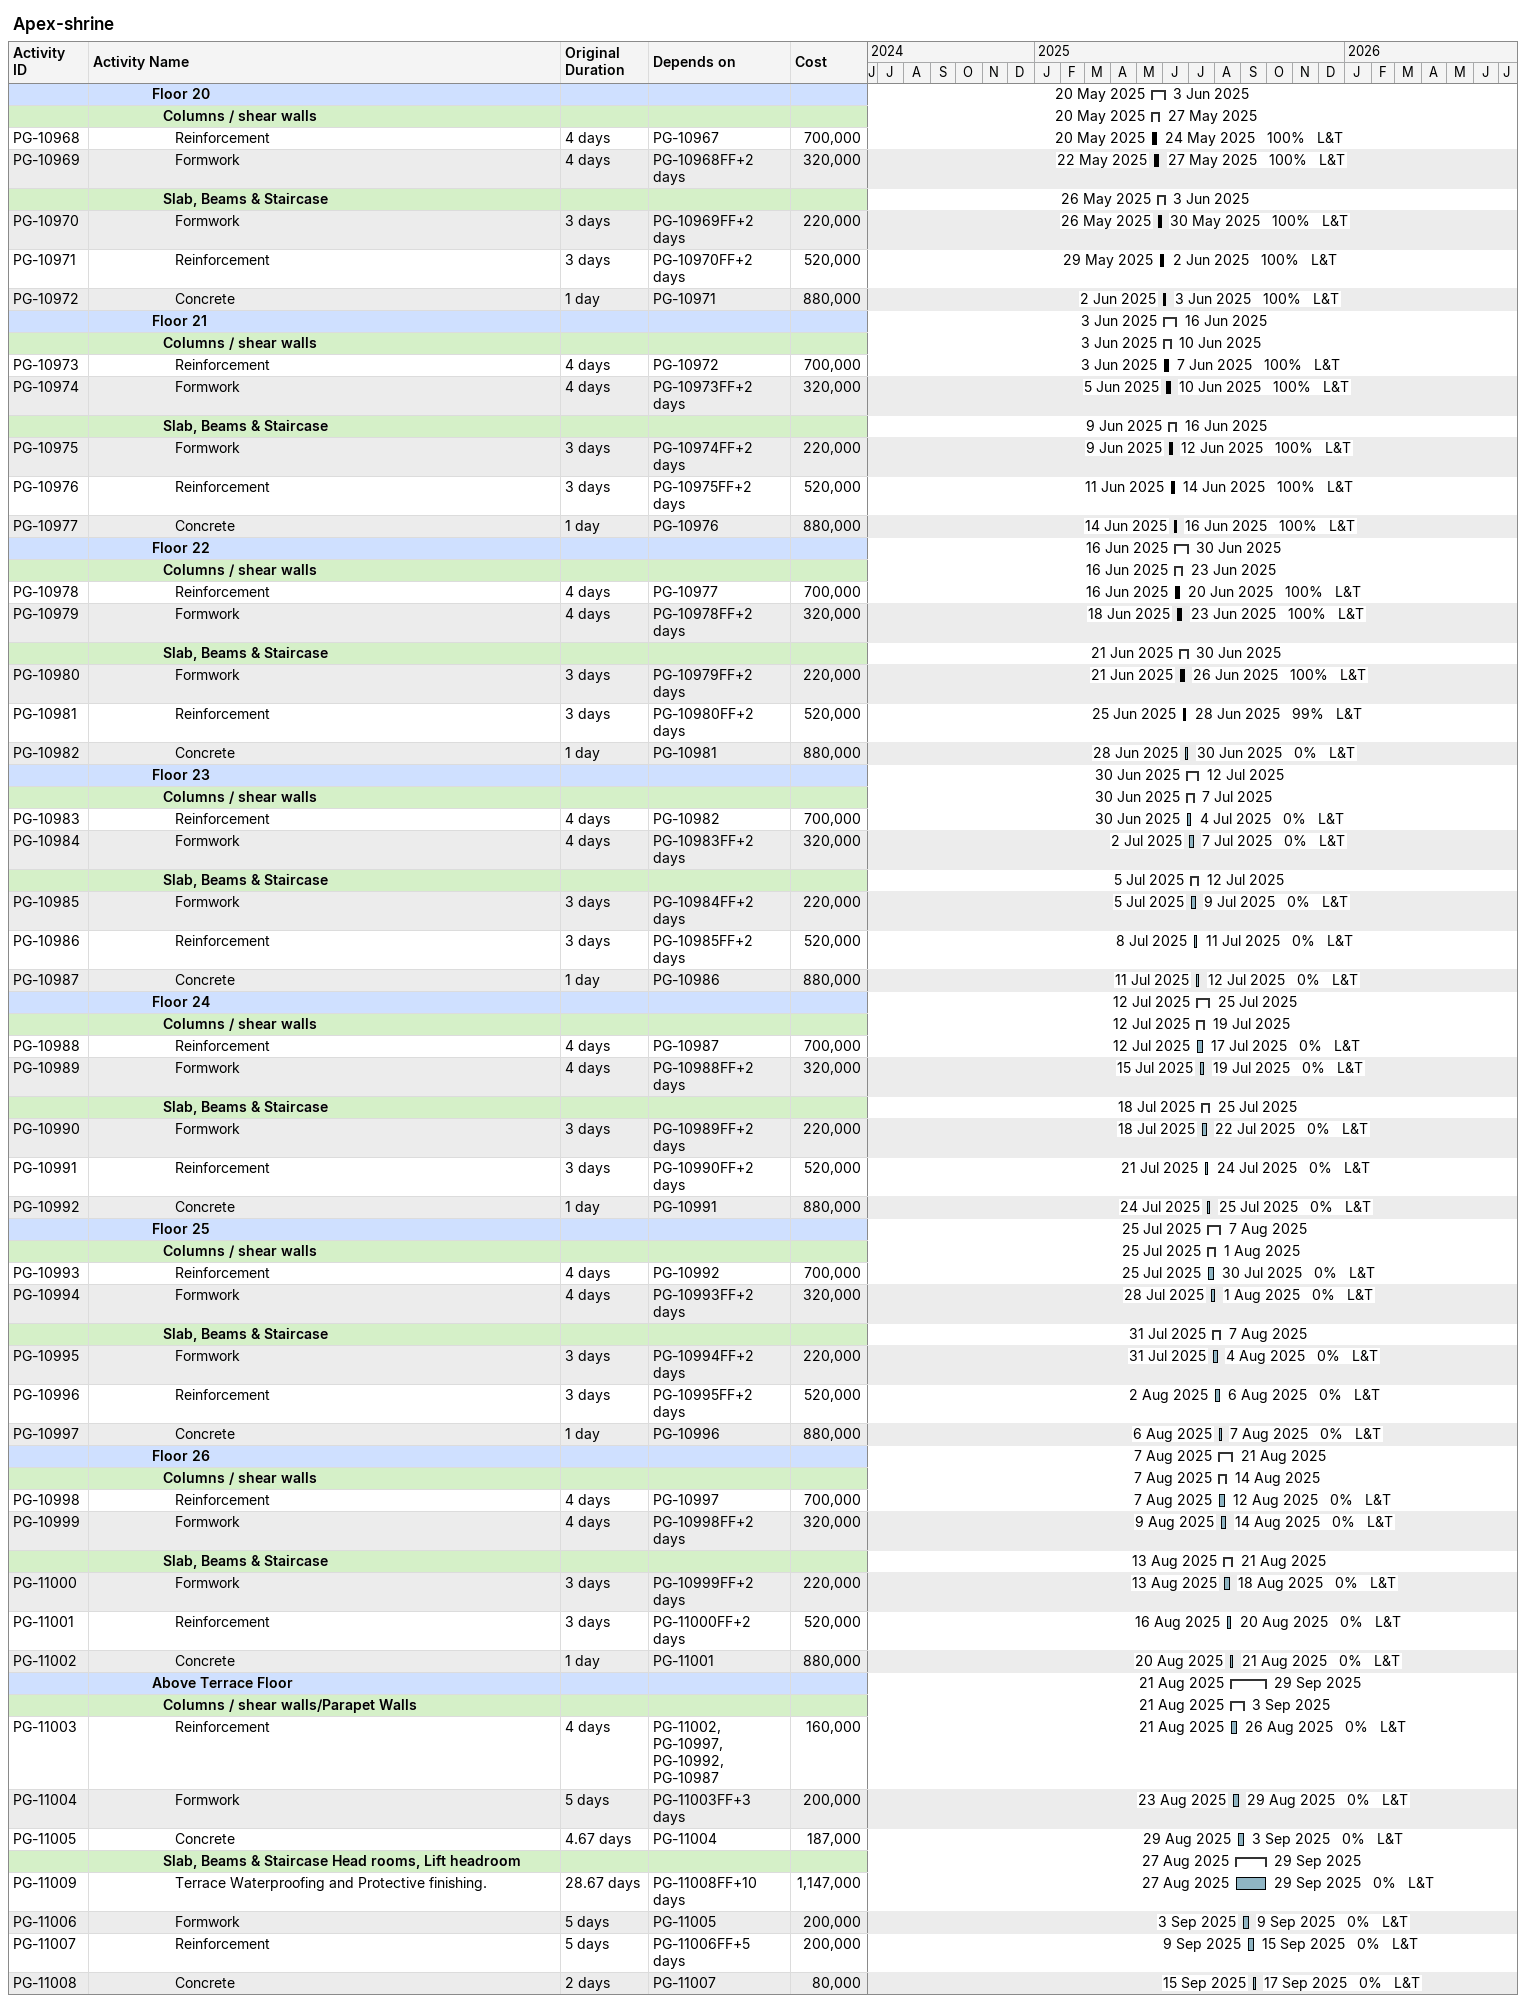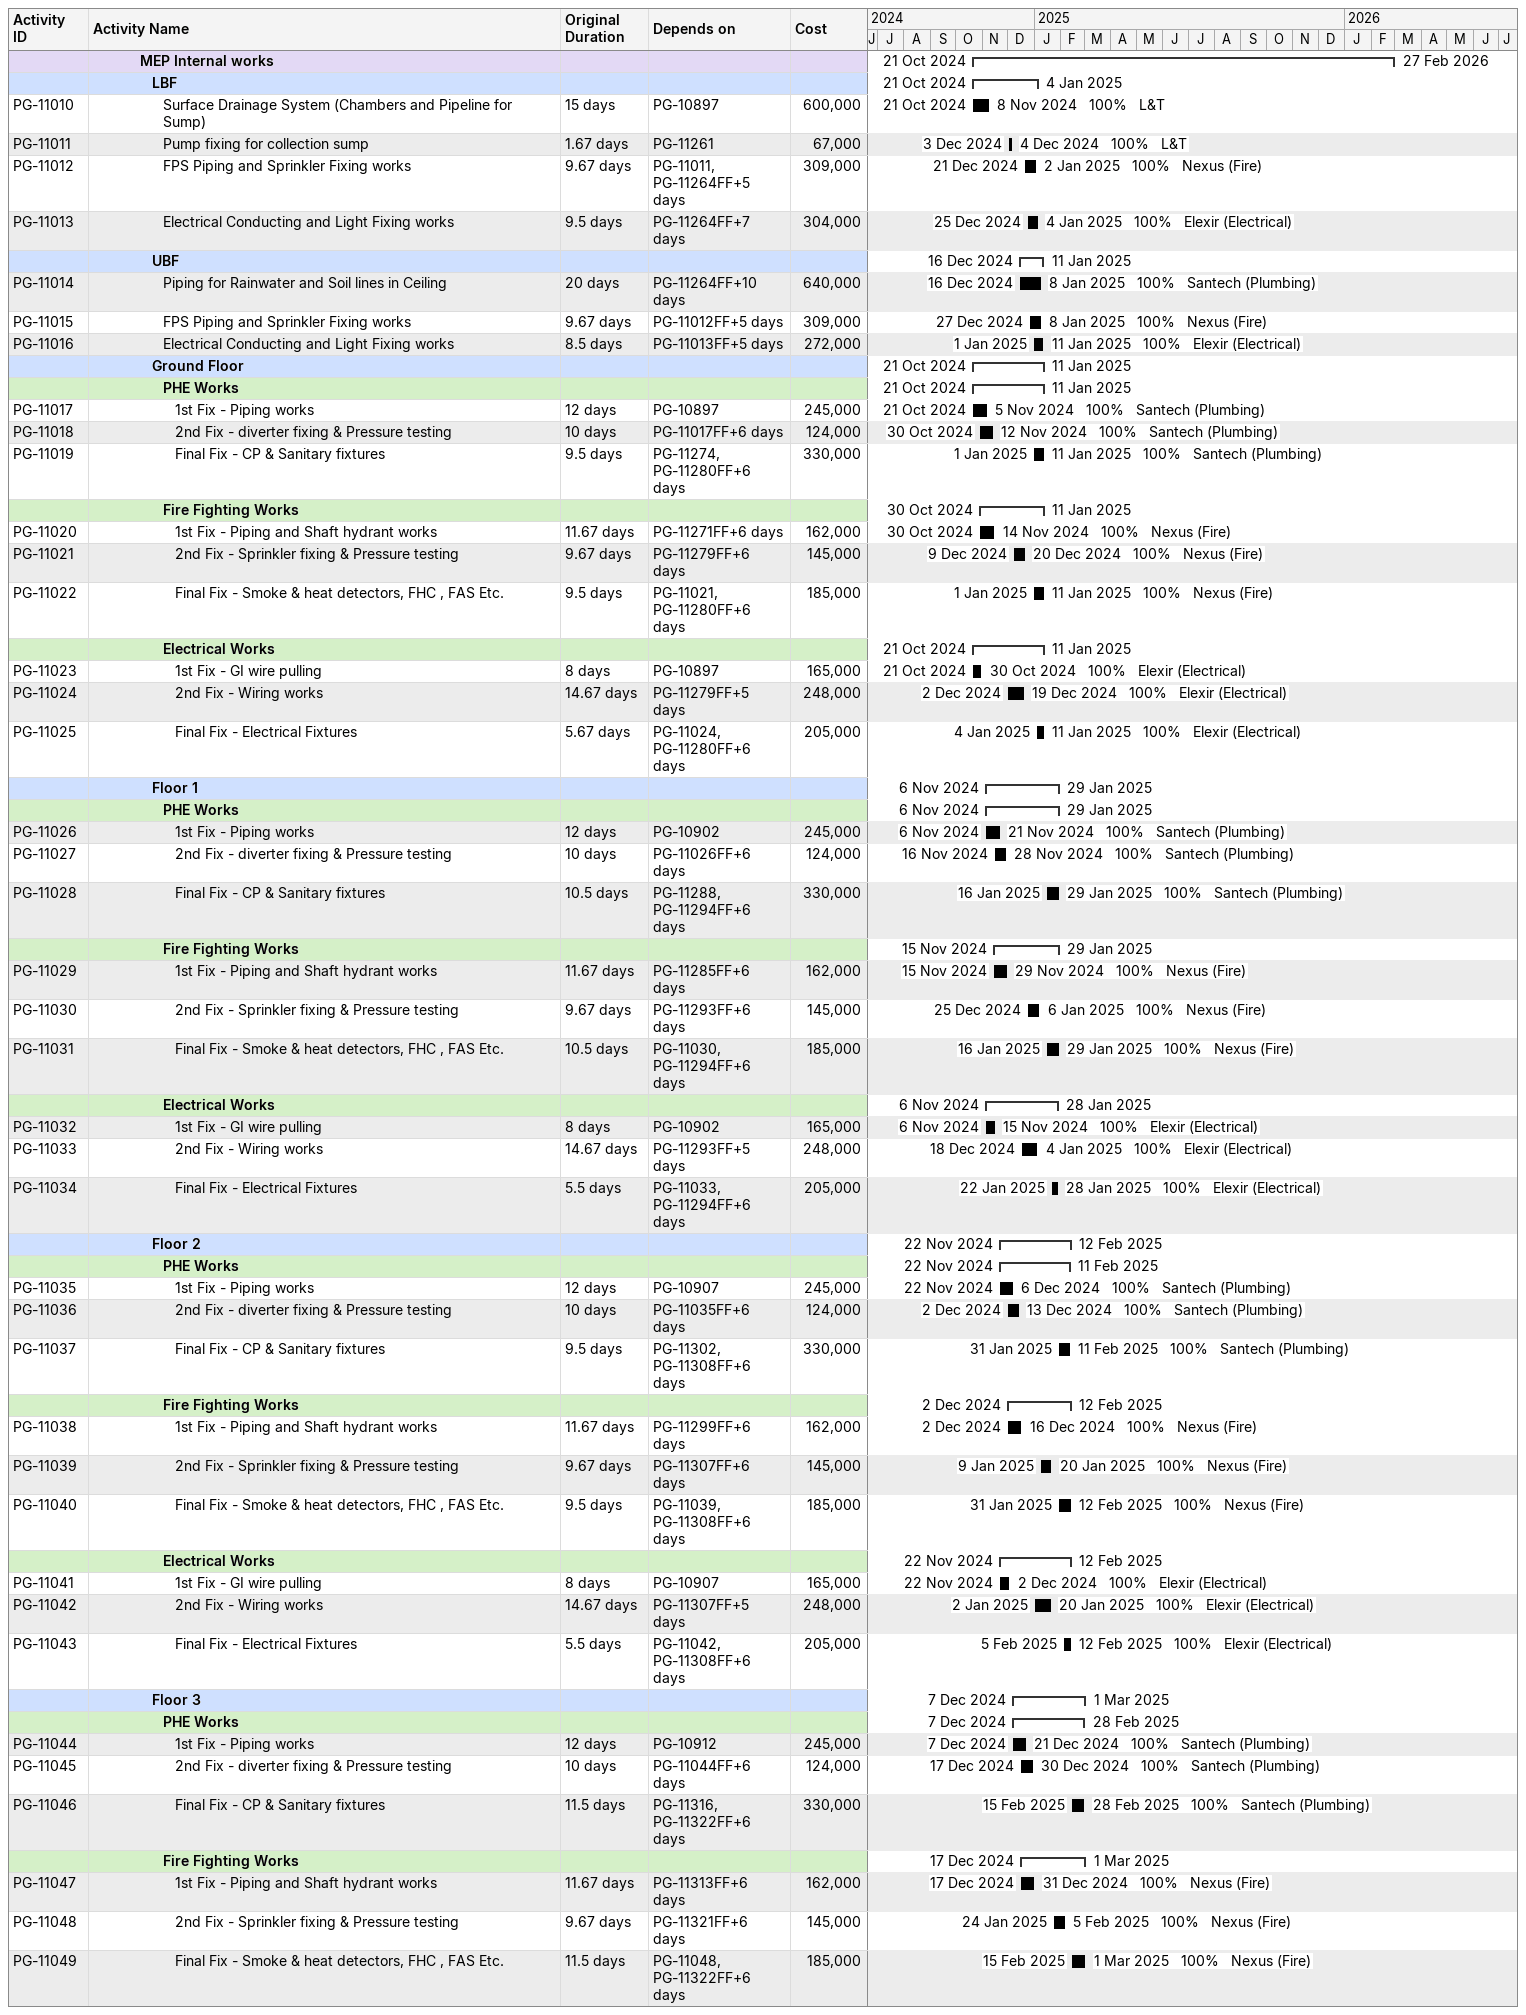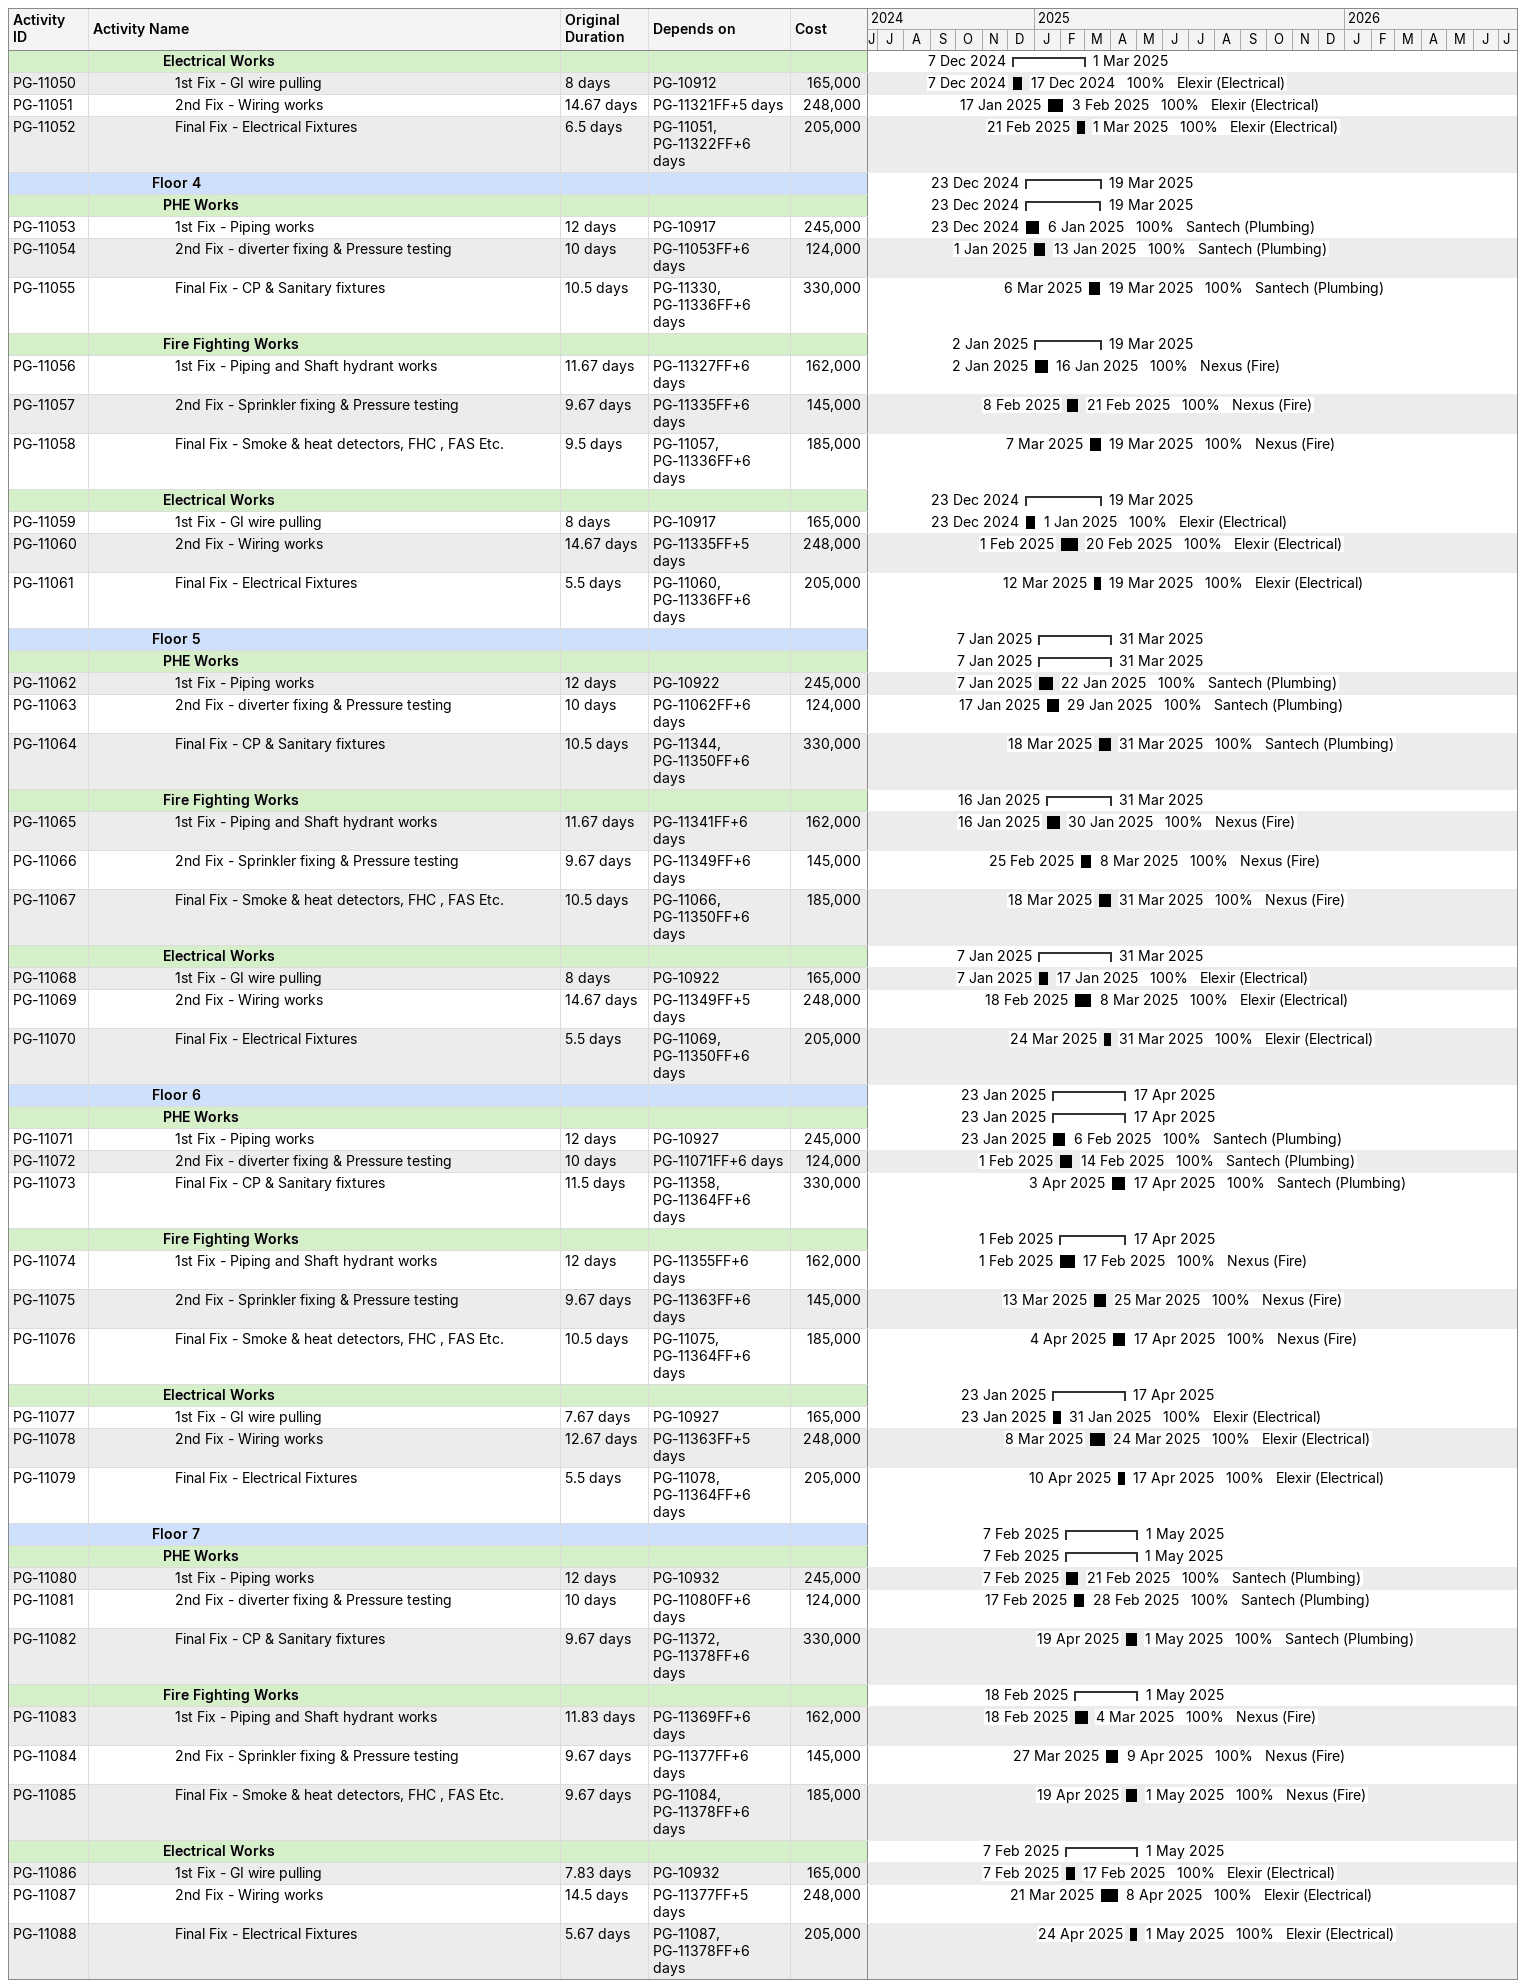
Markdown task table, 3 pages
Apex-shrine

| ID | Level | Task | Original duration | Start | Finish | Predecessors | Resources | % complete | Cost |
|---|---|---|---|---|---|---|---|---|---|
|  | 6 | **Floor 20** |  | 2025-05-20 | 2025-06-03 |  |  |  |  |
|  | 7 | **Columns / shear walls** |  | 2025-05-20 | 2025-05-27 |  |  |  |  |
| PG-10968 | 8 | Reinforcement | 4d | 2025-05-20 | 2025-05-24 | PG-10967 | L&T | 100 | 700000 |
| PG-10969 | 8 | Formwork | 4d | 2025-05-22 | 2025-05-27 | PG-10968FF+2d | L&T | 100 | 320000 |
|  | 7 | **Slab, Beams & Staircase** |  | 2025-05-26 | 2025-06-03 |  |  |  |  |
| PG-10970 | 8 | Formwork | 3d | 2025-05-26 | 2025-05-30 | PG-10969FF+2d | L&T | 100 | 220000 |
| PG-10971 | 8 | Reinforcement | 3d | 2025-05-29 | 2025-06-02 | PG-10970FF+2d | L&T | 100 | 520000 |
| PG-10972 | 8 | Concrete | 1d | 2025-06-02 | 2025-06-03 | PG-10971 | L&T | 100 | 880000 |
|  | 6 | **Floor 21** |  | 2025-06-03 | 2025-06-16 |  |  |  |  |
|  | 7 | **Columns / shear walls** |  | 2025-06-03 | 2025-06-10 |  |  |  |  |
| PG-10973 | 8 | Reinforcement | 4d | 2025-06-03 | 2025-06-07 | PG-10972 | L&T | 100 | 700000 |
| PG-10974 | 8 | Formwork | 4d | 2025-06-05 | 2025-06-10 | PG-10973FF+2d | L&T | 100 | 320000 |
|  | 7 | **Slab, Beams & Staircase** |  | 2025-06-09 | 2025-06-16 |  |  |  |  |
| PG-10975 | 8 | Formwork | 3d | 2025-06-09 | 2025-06-12 | PG-10974FF+2d | L&T | 100 | 220000 |
| PG-10976 | 8 | Reinforcement | 3d | 2025-06-11 | 2025-06-14 | PG-10975FF+2d | L&T | 100 | 520000 |
| PG-10977 | 8 | Concrete | 1d | 2025-06-14 | 2025-06-16 | PG-10976 | L&T | 100 | 880000 |
|  | 6 | **Floor 22** |  | 2025-06-16 | 2025-06-30 |  |  |  |  |
|  | 7 | **Columns / shear walls** |  | 2025-06-16 | 2025-06-23 |  |  |  |  |
| PG-10978 | 8 | Reinforcement | 4d | 2025-06-16 | 2025-06-20 | PG-10977 | L&T | 100 | 700000 |
| PG-10979 | 8 | Formwork | 4d | 2025-06-18 | 2025-06-23 | PG-10978FF+2d | L&T | 100 | 320000 |
|  | 7 | **Slab, Beams & Staircase** |  | 2025-06-21 | 2025-06-30 |  |  |  |  |
| PG-10980 | 8 | Formwork | 3d | 2025-06-21 | 2025-06-26 | PG-10979FF+2d | L&T | 100 | 220000 |
| PG-10981 | 8 | Reinforcement | 3d | 2025-06-25 | 2025-06-28 | PG-10980FF+2d | L&T | 99 | 520000 |
| PG-10982 | 8 | Concrete | 1d | 2025-06-28 | 2025-06-30 | PG-10981 | L&T | 0 | 880000 |
|  | 6 | **Floor 23** |  | 2025-06-30 | 2025-07-12 |  |  |  |  |
|  | 7 | **Columns / shear walls** |  | 2025-06-30 | 2025-07-07 |  |  |  |  |
| PG-10983 | 8 | Reinforcement | 4d | 2025-06-30 | 2025-07-04 | PG-10982 | L&T | 0 | 700000 |
| PG-10984 | 8 | Formwork | 4d | 2025-07-02 | 2025-07-07 | PG-10983FF+2d | L&T | 0 | 320000 |
|  | 7 | **Slab, Beams & Staircase** |  | 2025-07-05 | 2025-07-12 |  |  |  |  |
| PG-10985 | 8 | Formwork | 3d | 2025-07-05 | 2025-07-09 | PG-10984FF+2d | L&T | 0 | 220000 |
| PG-10986 | 8 | Reinforcement | 3d | 2025-07-08 | 2025-07-11 | PG-10985FF+2d | L&T | 0 | 520000 |
| PG-10987 | 8 | Concrete | 1d | 2025-07-11 | 2025-07-12 | PG-10986 | L&T | 0 | 880000 |
|  | 6 | **Floor 24** |  | 2025-07-12 | 2025-07-25 |  |  |  |  |
|  | 7 | **Columns / shear walls** |  | 2025-07-12 | 2025-07-19 |  |  |  |  |
| PG-10988 | 8 | Reinforcement | 4d | 2025-07-12 | 2025-07-17 | PG-10987 | L&T | 0 | 700000 |
| PG-10989 | 8 | Formwork | 4d | 2025-07-15 | 2025-07-19 | PG-10988FF+2d | L&T | 0 | 320000 |
|  | 7 | **Slab, Beams & Staircase** |  | 2025-07-18 | 2025-07-25 |  |  |  |  |
| PG-10990 | 8 | Formwork | 3d | 2025-07-18 | 2025-07-22 | PG-10989FF+2d | L&T | 0 | 220000 |
| PG-10991 | 8 | Reinforcement | 3d | 2025-07-21 | 2025-07-24 | PG-10990FF+2d | L&T | 0 | 520000 |
| PG-10992 | 8 | Concrete | 1d | 2025-07-24 | 2025-07-25 | PG-10991 | L&T | 0 | 880000 |
|  | 6 | **Floor 25** |  | 2025-07-25 | 2025-08-07 |  |  |  |  |
|  | 7 | **Columns / shear walls** |  | 2025-07-25 | 2025-08-01 |  |  |  |  |
| PG-10993 | 8 | Reinforcement | 4d | 2025-07-25 | 2025-07-30 | PG-10992 | L&T | 0 | 700000 |
| PG-10994 | 8 | Formwork | 4d | 2025-07-28 | 2025-08-01 | PG-10993FF+2d | L&T | 0 | 320000 |
|  | 7 | **Slab, Beams & Staircase** |  | 2025-07-31 | 2025-08-07 |  |  |  |  |
| PG-10995 | 8 | Formwork | 3d | 2025-07-31 | 2025-08-04 | PG-10994FF+2d | L&T | 0 | 220000 |
| PG-10996 | 8 | Reinforcement | 3d | 2025-08-02 | 2025-08-06 | PG-10995FF+2d | L&T | 0 | 520000 |
| PG-10997 | 8 | Concrete | 1d | 2025-08-06 | 2025-08-07 | PG-10996 | L&T | 0 | 880000 |
|  | 6 | **Floor 26** |  | 2025-08-07 | 2025-08-21 |  |  |  |  |
|  | 7 | **Columns / shear walls** |  | 2025-08-07 | 2025-08-14 |  |  |  |  |
| PG-10998 | 8 | Reinforcement | 4d | 2025-08-07 | 2025-08-12 | PG-10997 | L&T | 0 | 700000 |
| PG-10999 | 8 | Formwork | 4d | 2025-08-09 | 2025-08-14 | PG-10998FF+2d | L&T | 0 | 320000 |
|  | 7 | **Slab, Beams & Staircase** |  | 2025-08-13 | 2025-08-21 |  |  |  |  |
| PG-11000 | 8 | Formwork | 3d | 2025-08-13 | 2025-08-18 | PG-10999FF+2d | L&T | 0 | 220000 |
| PG-11001 | 8 | Reinforcement | 3d | 2025-08-16 | 2025-08-20 | PG-11000FF+2d | L&T | 0 | 520000 |
| PG-11002 | 8 | Concrete | 1d | 2025-08-20 | 2025-08-21 | PG-11001 | L&T | 0 | 880000 |
|  | 6 | **Above Terrace Floor** |  | 2025-08-21 | 2025-09-29 |  |  |  |  |
|  | 7 | **Columns / shear walls/Parapet Walls** |  | 2025-08-21 | 2025-09-03 |  |  |  |  |
| PG-11003 | 8 | Reinforcement | 4d | 2025-08-21 | 2025-08-26 | PG-11002, PG-10997, PG-10992, PG-10987 | L&T | 0 | 160000 |
| PG-11004 | 8 | Formwork | 5d | 2025-08-23 | 2025-08-29 | PG-11003FF+3d | L&T | 0 | 200000 |
| PG-11005 | 8 | Concrete | 4.67d | 2025-08-29 | 2025-09-03 | PG-11004 | L&T | 0 | 187000 |
|  | 7 | **Slab, Beams & Staircase Head rooms, Lift headroom** |  | 2025-08-27 | 2025-09-29 |  |  |  |  |
| PG-11009 | 8 | Terrace Waterproofing and Protective finishing. | 28.67d | 2025-08-27 | 2025-09-29 | PG-11008FF+10d | L&T | 0 | 1147000 |
| PG-11006 | 8 | Formwork | 5d | 2025-09-03 | 2025-09-09 | PG-11005 | L&T | 0 | 200000 |
| PG-11007 | 8 | Reinforcement | 5d | 2025-09-09 | 2025-09-15 | PG-11006FF+5d | L&T | 0 | 200000 |
| PG-11008 | 8 | Concrete | 2d | 2025-09-15 | 2025-09-17 | PG-11007 | L&T | 0 | 80000 |
|  | 5 | **MEP Internal works** |  | 2024-10-21 | 2026-02-27 |  |  |  |  |
|  | 6 | **LBF** |  | 2024-10-21 | 2025-01-04 |  |  |  |  |
| PG-11010 | 7 | Surface Drainage System (Chambers and Pipeline for Sump) | 15d | 2024-10-21 | 2024-11-08 | PG-10897 | L&T | 100 | 600000 |
| PG-11011 | 7 | Pump fixing for collection sump | 1.67d | 2024-12-03 | 2024-12-04 | PG-11261 | L&T | 100 | 67000 |
| PG-11012 | 7 | FPS Piping and Sprinkler Fixing works | 9.67d | 2024-12-21 | 2025-01-02 | PG-11011, PG-11264FF+5d | Nexus (Fire) | 100 | 309000 |
| PG-11013 | 7 | Electrical Conducting and Light Fixing works | 9.5d | 2024-12-25 | 2025-01-04 | PG-11264FF+7d | Elexir (Electrical) | 100 | 304000 |
|  | 6 | **UBF** |  | 2024-12-16 | 2025-01-11 |  |  |  |  |
| PG-11014 | 7 | Piping for Rainwater and Soil lines in Ceiling | 20d | 2024-12-16 | 2025-01-08 | PG-11264FF+10d | Santech (Plumbing) | 100 | 640000 |
| PG-11015 | 7 | FPS Piping and Sprinkler Fixing works | 9.67d | 2024-12-27 | 2025-01-08 | PG-11012FF+5d | Nexus (Fire) | 100 | 309000 |
| PG-11016 | 7 | Electrical Conducting and Light Fixing works | 8.5d | 2025-01-01 | 2025-01-11 | PG-11013FF+5d | Elexir (Electrical) | 100 | 272000 |
|  | 6 | **Ground Floor** |  | 2024-10-21 | 2025-01-11 |  |  |  |  |
|  | 7 | **PHE Works** |  | 2024-10-21 | 2025-01-11 |  |  |  |  |
| PG-11017 | 8 | 1st Fix - Piping works | 12d | 2024-10-21 | 2024-11-05 | PG-10897 | Santech (Plumbing) | 100 | 245000 |
| PG-11018 | 8 | 2nd Fix - diverter fixing & Pressure testing | 10d | 2024-10-30 | 2024-11-12 | PG-11017FF+6d | Santech (Plumbing) | 100 | 124000 |
| PG-11019 | 8 | Final Fix - CP & Sanitary fixtures | 9.5d | 2025-01-01 | 2025-01-11 | PG-11274, PG-11280FF+6d | Santech (Plumbing) | 100 | 330000 |
|  | 7 | **Fire Fighting Works** |  | 2024-10-30 | 2025-01-11 |  |  |  |  |
| PG-11020 | 8 | 1st Fix - Piping and Shaft hydrant works | 11.67d | 2024-10-30 | 2024-11-14 | PG-11271FF+6d | Nexus (Fire) | 100 | 162000 |
| PG-11021 | 8 | 2nd Fix - Sprinkler fixing & Pressure testing | 9.67d | 2024-12-09 | 2024-12-20 | PG-11279FF+6d | Nexus (Fire) | 100 | 145000 |
| PG-11022 | 8 | Final Fix - Smoke & heat detectors, FHC , FAS Etc. | 9.5d | 2025-01-01 | 2025-01-11 | PG-11021, PG-11280FF+6d | Nexus (Fire) | 100 | 185000 |
|  | 7 | **Electrical Works** |  | 2024-10-21 | 2025-01-11 |  |  |  |  |
| PG-11023 | 8 | 1st Fix - GI wire pulling | 8d | 2024-10-21 | 2024-10-30 | PG-10897 | Elexir (Electrical) | 100 | 165000 |
| PG-11024 | 8 | 2nd Fix - Wiring works | 14.67d | 2024-12-02 | 2024-12-19 | PG-11279FF+5d | Elexir (Electrical) | 100 | 248000 |
| PG-11025 | 8 | Final Fix - Electrical Fixtures | 5.67d | 2025-01-04 | 2025-01-11 | PG-11024, PG-11280FF+6d | Elexir (Electrical) | 100 | 205000 |
|  | 6 | **Floor 1** |  | 2024-11-06 | 2025-01-29 |  |  |  |  |
|  | 7 | **PHE Works** |  | 2024-11-06 | 2025-01-29 |  |  |  |  |
| PG-11026 | 8 | 1st Fix - Piping works | 12d | 2024-11-06 | 2024-11-21 | PG-10902 | Santech (Plumbing) | 100 | 245000 |
| PG-11027 | 8 | 2nd Fix - diverter fixing & Pressure testing | 10d | 2024-11-16 | 2024-11-28 | PG-11026FF+6d | Santech (Plumbing) | 100 | 124000 |
| PG-11028 | 8 | Final Fix - CP & Sanitary fixtures | 10.5d | 2025-01-16 | 2025-01-29 | PG-11288, PG-11294FF+6d | Santech (Plumbing) | 100 | 330000 |
|  | 7 | **Fire Fighting Works** |  | 2024-11-15 | 2025-01-29 |  |  |  |  |
| PG-11029 | 8 | 1st Fix - Piping and Shaft hydrant works | 11.67d | 2024-11-15 | 2024-11-29 | PG-11285FF+6d | Nexus (Fire) | 100 | 162000 |
| PG-11030 | 8 | 2nd Fix - Sprinkler fixing & Pressure testing | 9.67d | 2024-12-25 | 2025-01-06 | PG-11293FF+6d | Nexus (Fire) | 100 | 145000 |
| PG-11031 | 8 | Final Fix - Smoke & heat detectors, FHC , FAS Etc. | 10.5d | 2025-01-16 | 2025-01-29 | PG-11030, PG-11294FF+6d | Nexus (Fire) | 100 | 185000 |
|  | 7 | **Electrical Works** |  | 2024-11-06 | 2025-01-28 |  |  |  |  |
| PG-11032 | 8 | 1st Fix - GI wire pulling | 8d | 2024-11-06 | 2024-11-15 | PG-10902 | Elexir (Electrical) | 100 | 165000 |
| PG-11033 | 8 | 2nd Fix - Wiring works | 14.67d | 2024-12-18 | 2025-01-04 | PG-11293FF+5d | Elexir (Electrical) | 100 | 248000 |
| PG-11034 | 8 | Final Fix - Electrical Fixtures | 5.5d | 2025-01-22 | 2025-01-28 | PG-11033, PG-11294FF+6d | Elexir (Electrical) | 100 | 205000 |
|  | 6 | **Floor 2** |  | 2024-11-22 | 2025-02-12 |  |  |  |  |
|  | 7 | **PHE Works** |  | 2024-11-22 | 2025-02-11 |  |  |  |  |
| PG-11035 | 8 | 1st Fix - Piping works | 12d | 2024-11-22 | 2024-12-06 | PG-10907 | Santech (Plumbing) | 100 | 245000 |
| PG-11036 | 8 | 2nd Fix - diverter fixing & Pressure testing | 10d | 2024-12-02 | 2024-12-13 | PG-11035FF+6d | Santech (Plumbing) | 100 | 124000 |
| PG-11037 | 8 | Final Fix - CP & Sanitary fixtures | 9.5d | 2025-01-31 | 2025-02-11 | PG-11302, PG-11308FF+6d | Santech (Plumbing) | 100 | 330000 |
|  | 7 | **Fire Fighting Works** |  | 2024-12-02 | 2025-02-12 |  |  |  |  |
| PG-11038 | 8 | 1st Fix - Piping and Shaft hydrant works | 11.67d | 2024-12-02 | 2024-12-16 | PG-11299FF+6d | Nexus (Fire) | 100 | 162000 |
| PG-11039 | 8 | 2nd Fix - Sprinkler fixing & Pressure testing | 9.67d | 2025-01-09 | 2025-01-20 | PG-11307FF+6d | Nexus (Fire) | 100 | 145000 |
| PG-11040 | 8 | Final Fix - Smoke & heat detectors, FHC , FAS Etc. | 9.5d | 2025-01-31 | 2025-02-12 | PG-11039, PG-11308FF+6d | Nexus (Fire) | 100 | 185000 |
|  | 7 | **Electrical Works** |  | 2024-11-22 | 2025-02-12 |  |  |  |  |
| PG-11041 | 8 | 1st Fix - GI wire pulling | 8d | 2024-11-22 | 2024-12-02 | PG-10907 | Elexir (Electrical) | 100 | 165000 |
| PG-11042 | 8 | 2nd Fix - Wiring works | 14.67d | 2025-01-02 | 2025-01-20 | PG-11307FF+5d | Elexir (Electrical) | 100 | 248000 |
| PG-11043 | 8 | Final Fix - Electrical Fixtures | 5.5d | 2025-02-05 | 2025-02-12 | PG-11042, PG-11308FF+6d | Elexir (Electrical) | 100 | 205000 |
|  | 6 | **Floor 3** |  | 2024-12-07 | 2025-03-01 |  |  |  |  |
|  | 7 | **PHE Works** |  | 2024-12-07 | 2025-02-28 |  |  |  |  |
| PG-11044 | 8 | 1st Fix - Piping works | 12d | 2024-12-07 | 2024-12-21 | PG-10912 | Santech (Plumbing) | 100 | 245000 |
| PG-11045 | 8 | 2nd Fix - diverter fixing & Pressure testing | 10d | 2024-12-17 | 2024-12-30 | PG-11044FF+6d | Santech (Plumbing) | 100 | 124000 |
| PG-11046 | 8 | Final Fix - CP & Sanitary fixtures | 11.5d | 2025-02-15 | 2025-02-28 | PG-11316, PG-11322FF+6d | Santech (Plumbing) | 100 | 330000 |
|  | 7 | **Fire Fighting Works** |  | 2024-12-17 | 2025-03-01 |  |  |  |  |
| PG-11047 | 8 | 1st Fix - Piping and Shaft hydrant works | 11.67d | 2024-12-17 | 2024-12-31 | PG-11313FF+6d | Nexus (Fire) | 100 | 162000 |
| PG-11048 | 8 | 2nd Fix - Sprinkler fixing & Pressure testing | 9.67d | 2025-01-24 | 2025-02-05 | PG-11321FF+6d | Nexus (Fire) | 100 | 145000 |
| PG-11049 | 8 | Final Fix - Smoke & heat detectors, FHC , FAS Etc. | 11.5d | 2025-02-15 | 2025-03-01 | PG-11048, PG-11322FF+6d | Nexus (Fire) | 100 | 185000 |
|  | 7 | **Electrical Works** |  | 2024-12-07 | 2025-03-01 |  |  |  |  |
| PG-11050 | 8 | 1st Fix - GI wire pulling | 8d | 2024-12-07 | 2024-12-17 | PG-10912 | Elexir (Electrical) | 100 | 165000 |
| PG-11051 | 8 | 2nd Fix - Wiring works | 14.67d | 2025-01-17 | 2025-02-03 | PG-11321FF+5d | Elexir (Electrical) | 100 | 248000 |
| PG-11052 | 8 | Final Fix - Electrical Fixtures | 6.5d | 2025-02-21 | 2025-03-01 | PG-11051, PG-11322FF+6d | Elexir (Electrical) | 100 | 205000 |
|  | 6 | **Floor 4** |  | 2024-12-23 | 2025-03-19 |  |  |  |  |
|  | 7 | **PHE Works** |  | 2024-12-23 | 2025-03-19 |  |  |  |  |
| PG-11053 | 8 | 1st Fix - Piping works | 12d | 2024-12-23 | 2025-01-06 | PG-10917 | Santech (Plumbing) | 100 | 245000 |
| PG-11054 | 8 | 2nd Fix - diverter fixing & Pressure testing | 10d | 2025-01-01 | 2025-01-13 | PG-11053FF+6d | Santech (Plumbing) | 100 | 124000 |
| PG-11055 | 8 | Final Fix - CP & Sanitary fixtures | 10.5d | 2025-03-06 | 2025-03-19 | PG-11330, PG-11336FF+6d | Santech (Plumbing) | 100 | 330000 |
|  | 7 | **Fire Fighting Works** |  | 2025-01-02 | 2025-03-19 |  |  |  |  |
| PG-11056 | 8 | 1st Fix - Piping and Shaft hydrant works | 11.67d | 2025-01-02 | 2025-01-16 | PG-11327FF+6d | Nexus (Fire) | 100 | 162000 |
| PG-11057 | 8 | 2nd Fix - Sprinkler fixing & Pressure testing | 9.67d | 2025-02-08 | 2025-02-21 | PG-11335FF+6d | Nexus (Fire) | 100 | 145000 |
| PG-11058 | 8 | Final Fix - Smoke & heat detectors, FHC , FAS Etc. | 9.5d | 2025-03-07 | 2025-03-19 | PG-11057, PG-11336FF+6d | Nexus (Fire) | 100 | 185000 |
|  | 7 | **Electrical Works** |  | 2024-12-23 | 2025-03-19 |  |  |  |  |
| PG-11059 | 8 | 1st Fix - GI wire pulling | 8d | 2024-12-23 | 2025-01-01 | PG-10917 | Elexir (Electrical) | 100 | 165000 |
| PG-11060 | 8 | 2nd Fix - Wiring works | 14.67d | 2025-02-01 | 2025-02-20 | PG-11335FF+5d | Elexir (Electrical) | 100 | 248000 |
| PG-11061 | 8 | Final Fix - Electrical Fixtures | 5.5d | 2025-03-12 | 2025-03-19 | PG-11060, PG-11336FF+6d | Elexir (Electrical) | 100 | 205000 |
|  | 6 | **Floor 5** |  | 2025-01-07 | 2025-03-31 |  |  |  |  |
|  | 7 | **PHE Works** |  | 2025-01-07 | 2025-03-31 |  |  |  |  |
| PG-11062 | 8 | 1st Fix - Piping works | 12d | 2025-01-07 | 2025-01-22 | PG-10922 | Santech (Plumbing) | 100 | 245000 |
| PG-11063 | 8 | 2nd Fix - diverter fixing & Pressure testing | 10d | 2025-01-17 | 2025-01-29 | PG-11062FF+6d | Santech (Plumbing) | 100 | 124000 |
| PG-11064 | 8 | Final Fix - CP & Sanitary fixtures | 10.5d | 2025-03-18 | 2025-03-31 | PG-11344, PG-11350FF+6d | Santech (Plumbing) | 100 | 330000 |
|  | 7 | **Fire Fighting Works** |  | 2025-01-16 | 2025-03-31 |  |  |  |  |
| PG-11065 | 8 | 1st Fix - Piping and Shaft hydrant works | 11.67d | 2025-01-16 | 2025-01-30 | PG-11341FF+6d | Nexus (Fire) | 100 | 162000 |
| PG-11066 | 8 | 2nd Fix - Sprinkler fixing & Pressure testing | 9.67d | 2025-02-25 | 2025-03-08 | PG-11349FF+6d | Nexus (Fire) | 100 | 145000 |
| PG-11067 | 8 | Final Fix - Smoke & heat detectors, FHC , FAS Etc. | 10.5d | 2025-03-18 | 2025-03-31 | PG-11066, PG-11350FF+6d | Nexus (Fire) | 100 | 185000 |
|  | 7 | **Electrical Works** |  | 2025-01-07 | 2025-03-31 |  |  |  |  |
| PG-11068 | 8 | 1st Fix - GI wire pulling | 8d | 2025-01-07 | 2025-01-17 | PG-10922 | Elexir (Electrical) | 100 | 165000 |
| PG-11069 | 8 | 2nd Fix - Wiring works | 14.67d | 2025-02-18 | 2025-03-08 | PG-11349FF+5d | Elexir (Electrical) | 100 | 248000 |
| PG-11070 | 8 | Final Fix - Electrical Fixtures | 5.5d | 2025-03-24 | 2025-03-31 | PG-11069, PG-11350FF+6d | Elexir (Electrical) | 100 | 205000 |
|  | 6 | **Floor 6** |  | 2025-01-23 | 2025-04-17 |  |  |  |  |
|  | 7 | **PHE Works** |  | 2025-01-23 | 2025-04-17 |  |  |  |  |
| PG-11071 | 8 | 1st Fix - Piping works | 12d | 2025-01-23 | 2025-02-06 | PG-10927 | Santech (Plumbing) | 100 | 245000 |
| PG-11072 | 8 | 2nd Fix - diverter fixing & Pressure testing | 10d | 2025-02-01 | 2025-02-14 | PG-11071FF+6d | Santech (Plumbing) | 100 | 124000 |
| PG-11073 | 8 | Final Fix - CP & Sanitary fixtures | 11.5d | 2025-04-03 | 2025-04-17 | PG-11358, PG-11364FF+6d | Santech (Plumbing) | 100 | 330000 |
|  | 7 | **Fire Fighting Works** |  | 2025-02-01 | 2025-04-17 |  |  |  |  |
| PG-11074 | 8 | 1st Fix - Piping and Shaft hydrant works | 12d | 2025-02-01 | 2025-02-17 | PG-11355FF+6d | Nexus (Fire) | 100 | 162000 |
| PG-11075 | 8 | 2nd Fix - Sprinkler fixing & Pressure testing | 9.67d | 2025-03-13 | 2025-03-25 | PG-11363FF+6d | Nexus (Fire) | 100 | 145000 |
| PG-11076 | 8 | Final Fix - Smoke & heat detectors, FHC , FAS Etc. | 10.5d | 2025-04-04 | 2025-04-17 | PG-11075, PG-11364FF+6d | Nexus (Fire) | 100 | 185000 |
|  | 7 | **Electrical Works** |  | 2025-01-23 | 2025-04-17 |  |  |  |  |
| PG-11077 | 8 | 1st Fix - GI wire pulling | 7.67d | 2025-01-23 | 2025-01-31 | PG-10927 | Elexir (Electrical) | 100 | 165000 |
| PG-11078 | 8 | 2nd Fix - Wiring works | 12.67d | 2025-03-08 | 2025-03-24 | PG-11363FF+5d | Elexir (Electrical) | 100 | 248000 |
| PG-11079 | 8 | Final Fix - Electrical Fixtures | 5.5d | 2025-04-10 | 2025-04-17 | PG-11078, PG-11364FF+6d | Elexir (Electrical) | 100 | 205000 |
|  | 6 | **Floor 7** |  | 2025-02-07 | 2025-05-01 |  |  |  |  |
|  | 7 | **PHE Works** |  | 2025-02-07 | 2025-05-01 |  |  |  |  |
| PG-11080 | 8 | 1st Fix - Piping works | 12d | 2025-02-07 | 2025-02-21 | PG-10932 | Santech (Plumbing) | 100 | 245000 |
| PG-11081 | 8 | 2nd Fix - diverter fixing & Pressure testing | 10d | 2025-02-17 | 2025-02-28 | PG-11080FF+6d | Santech (Plumbing) | 100 | 124000 |
| PG-11082 | 8 | Final Fix - CP & Sanitary fixtures | 9.67d | 2025-04-19 | 2025-05-01 | PG-11372, PG-11378FF+6d | Santech (Plumbing) | 100 | 330000 |
|  | 7 | **Fire Fighting Works** |  | 2025-02-18 | 2025-05-01 |  |  |  |  |
| PG-11083 | 8 | 1st Fix - Piping and Shaft hydrant works | 11.83d | 2025-02-18 | 2025-03-04 | PG-11369FF+6d | Nexus (Fire) | 100 | 162000 |
| PG-11084 | 8 | 2nd Fix - Sprinkler fixing & Pressure testing | 9.67d | 2025-03-27 | 2025-04-09 | PG-11377FF+6d | Nexus (Fire) | 100 | 145000 |
| PG-11085 | 8 | Final Fix - Smoke & heat detectors, FHC , FAS Etc. | 9.67d | 2025-04-19 | 2025-05-01 | PG-11084, PG-11378FF+6d | Nexus (Fire) | 100 | 185000 |
|  | 7 | **Electrical Works** |  | 2025-02-07 | 2025-05-01 |  |  |  |  |
| PG-11086 | 8 | 1st Fix - GI wire pulling | 7.83d | 2025-02-07 | 2025-02-17 | PG-10932 | Elexir (Electrical) | 100 | 165000 |
| PG-11087 | 8 | 2nd Fix - Wiring works | 14.5d | 2025-03-21 | 2025-04-08 | PG-11377FF+5d | Elexir (Electrical) | 100 | 248000 |
| PG-11088 | 8 | Final Fix - Electrical Fixtures | 5.67d | 2025-04-24 | 2025-05-01 | PG-11087, PG-11378FF+6d | Elexir (Electrical) | 100 | 205000 |
